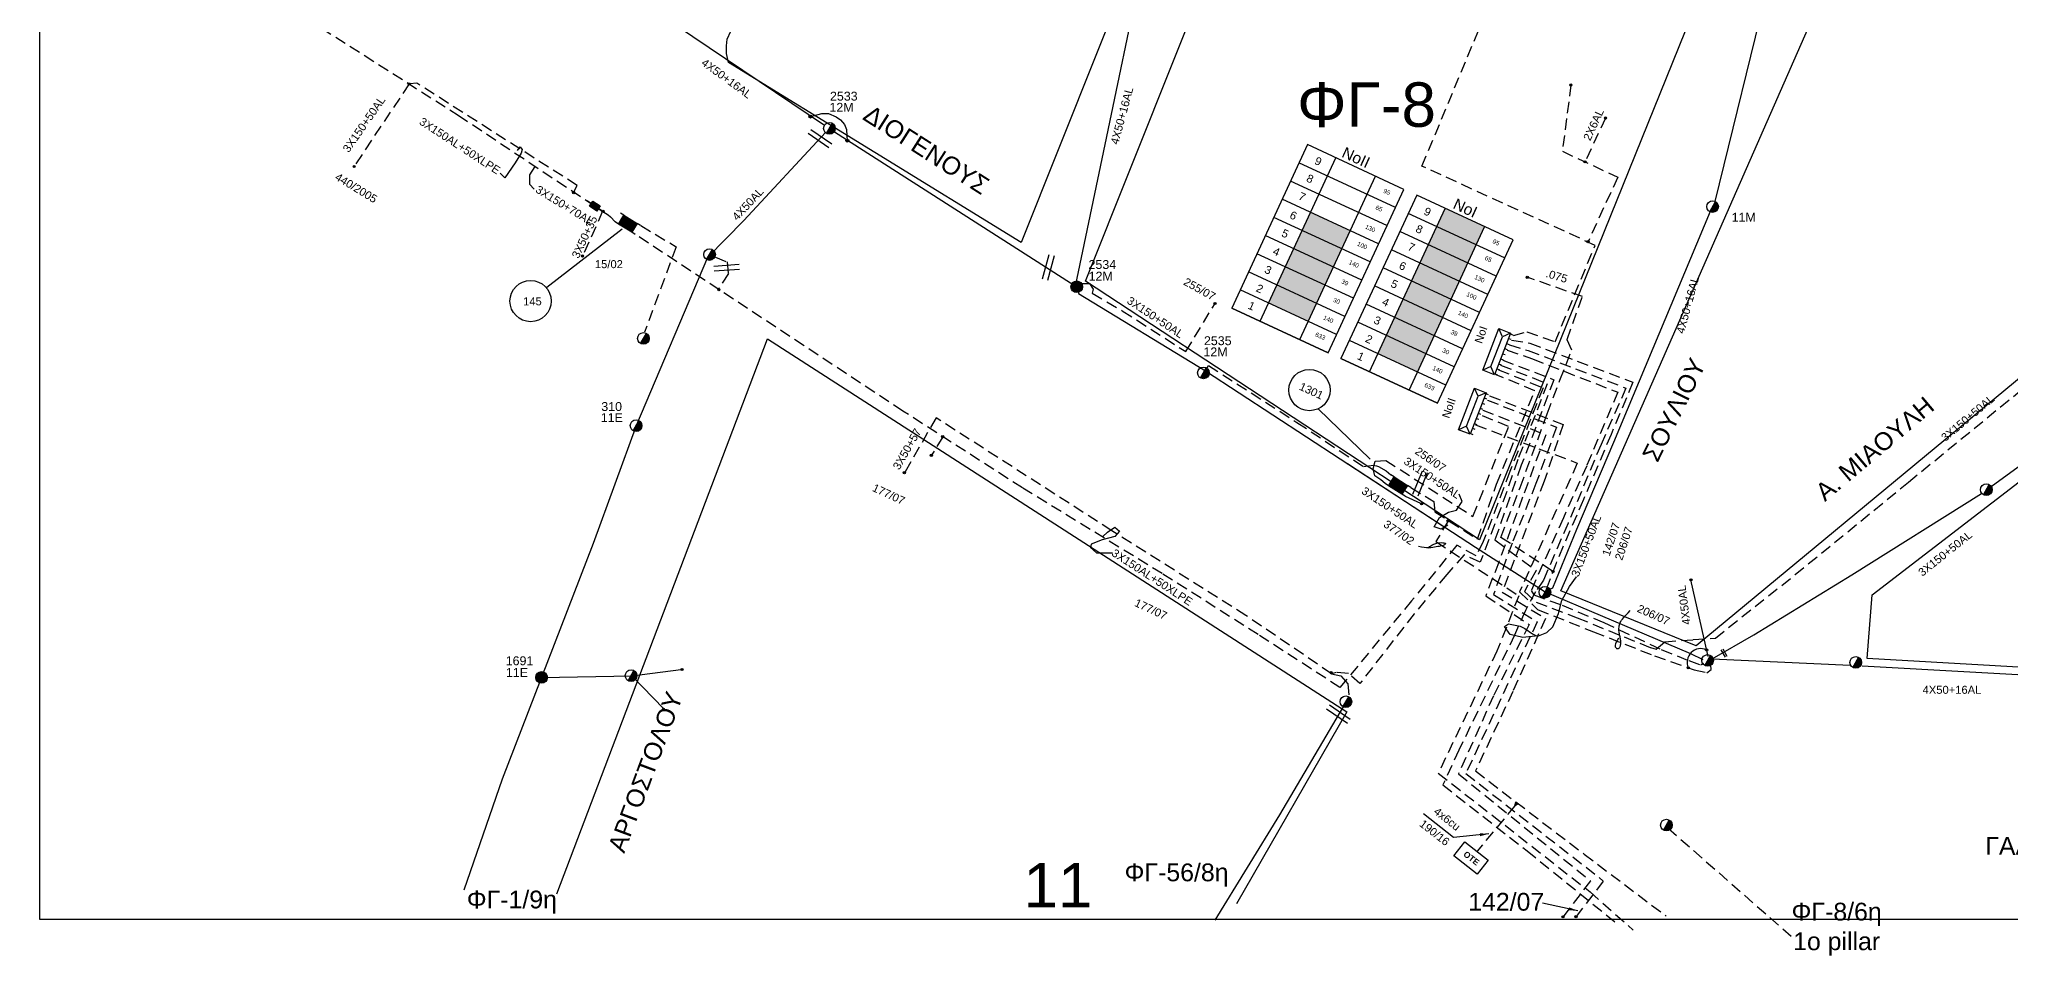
# Model space of a CAD drawing. Header units: millimetres. Extents: x 751 to 1825, y 358 to 872.
# Drawn here: x 751.9 to 973.6, y 365.8 to 468.8 of the extents above; entities that cross this region are included whole.
import ezdxf
from ezdxf.enums import TextEntityAlignment as Align

# ---------------------------------------------------------------- set-up
doc = ezdxf.new("R2010")
doc.units = ezdxf.units.MM
doc.linetypes.add('DASHED', pattern=[19.05, 12.7, -6.35])
for name, color, linetype in [('Link Box 2 Διευθύνσεων', 7, 'Continuous'), ('Link Box 4 Διευθύνσεων', 7, 'Continuous'), ('Pillar OTE', 7, 'Continuous'), ('Άγνωστα', 7, 'Continuous'), ('Ασφαλειοκιβώτια Χ.Τ 9 αναχωρήσεων', 7, 'Continuous'), ('Γέφυρες Εναέριου Δικτύου', 7, 'Continuous'), ('Γυμνά εναέρια ΧΤ (3Φ)   3x50+35CU', 7, 'Continuous'), ('Γυμνά εναέρια ΧΤ (3Φ)   4x50AL', 7, 'Continuous'), ('Γυμνά εναέρια ΧΤ και ΦΟΠ (3Φ)   4x50+16AL', 7, 'Continuous'), ('Επιγραφές - Σχήματα', 7, 'Continuous'), ('Καλώδια ΧΤ   2x6AL', 7, 'DASHED'), ('Καλώδια ΧΤ   3x150+50AL', 7, 'DASHED'), ('Καλώδια ΧΤ   3x150+70AL', 7, 'DASHED'), ('Καλώδια ΧΤ   3x150AL+50XLPE', 7, 'DASHED'), ('Καλώδια ΧΤ   4x50AL', 7, 'DASHED'), ('Μηχανική τομή', 7, 'Continuous'), ('Στύλος Ξύλινος', 7, 'Continuous'), ('Στύλος Ξύλινος @ 1', 7, 'Continuous'), ('Στύλος ΦΜ', 7, 'Continuous'), ('Στύλος ΦΜ @ 1', 7, 'Continuous'), ('Συνδέσεις', 7, 'Continuous'), ('Τομή', 7, 'Continuous'), ('Υποσταθμός πόλεως', 7, 'Continuous'), ('Υπόβαθρο ΔΕΗ', 7, 'Continuous'), ('Υπόγεια καλώδια Παροχών ΧΤ   .075', 7, 'DASHED'), ('Υπόγεια καλώδια Παροχών ΧΤ   4x50AL', 7, 'DASHED'), ('Υπόγεια καλώδια Παροχών ΧΤ   4x6', 7, 'DASHED')]:
    doc.layers.add(name, color=color, linetype=linetype)
doc.styles.get("Standard").update_dxf_attribs({"font": 'arial.ttf'})
doc.linetypes.add('SYN_LINE', pattern='A,0.5,-0.0001,["/\\/\\/\\/",Standard,S=0.1,R=0,X=0,Y=-0.05],-0.25', length=0.7501)
doc.dimstyles.new('ISO-25', dxfattribs={"dimtxt": 2.5, "dimasz": 2.5, "dimexe": 1.25, "dimexo": 0.625, "dimtad": 1, "dimtxsty": 'Standard', "dimcen": 2.5, "dimadec": 0, "dimazin": 0, "dimtfac": 1, "dimtmove": 0, "dimatfit": 3, "dimfxl": 1, "dimarcsym": 0})

# ---------------------------------------------------------------- blocks, each defined once
blk = doc.blocks.new('ΥΠΑΡΧΩΝ ΤΣΙΜΕΝΤΕΝΙΟΣ ΣΤΥΛΟΣ')
at = {"layer": 'Στύλος ΦΜ'}
blk.add_hatch(color=256, dxfattribs=at).paths.add_polyline_path([(-1.29, -2.28, 0.574793), (2.62, 0, 0.268822), (1.3, 2.27)])
blk.add_line((-1.29, -2.28), (1.3, 2.27), dxfattribs=at)
blk.add_circle((0, 0), 2.62, dxfattribs=at)
at = {"layer": 'Στύλος ΦΜ', "flags": 4}
for tag, p in [('ΑΡΙΘΜΟΣ', (-4.68, 8.05)), ('ΤΥΠΟΣ', (-4.91, 3.03))]:
    blk.add_attdef(tag, p, '', height=4, dxfattribs=at)
blk = doc.blocks.new('ΤΟΜΗ')
at = {"layer": 'Τομή', "ltscale": 40}
for p, q in [((-5.68, 0), (5.68, 0)), ((5.68, -2.33), (-5.68, -2.33))]:
    blk.add_line(p, q, dxfattribs=at)
blk = doc.blocks.new('ΜΗΧΑΝΙΚΗ ΤΟΜΗ')
at = {"layer": 'Μηχανική τομή', "ltscale": 40}
for p, q in [((-1.89, 0.78), (1.89, 0.78)), ((1.89, 0), (-1.89, 0))]:
    blk.add_line(p, q, dxfattribs=at)
blk = doc.blocks.new('_ΣΥΝΔΕΣΗ')
at = {"layer": 'Συνδέσεις', "linetype": 'SYN_LINE', "ltscale": 40}
blk.add_hatch(color=256, dxfattribs=at).paths.add_polyline_path([(0.5, -0.01, 1), (-0.5, -0.01, 1)])
at = {"layer": 'Συνδέσεις'}
blk.add_circle((0, -0.01), 0.5, dxfattribs=at)
blk = doc.blocks.new('ΥΠΑΡΧΩΝ ΞΥΛΙΝΟΣ ΣΤΥΛΟΣ')
at = {"layer": 'Στύλος Ξύλινος'}
h = blk.add_hatch(color=256, dxfattribs=at)
h.paths.add_polyline_path([(-2.62, 0, 0.270008), (-1.29, -2.28), (1.3, 2.27, 0.576266)])
h.paths.add_polyline_path([(-1.29, -2.28, 0.574793), (2.62, 0, 0.268822), (1.3, 2.27)])
blk.add_line((-1.29, -2.28), (1.3, 2.27), dxfattribs=at)
blk.add_circle((0, 0), 2.62, dxfattribs=at)
at = {"layer": 'Στύλος Ξύλινος', "flags": 4}
for tag, p in [('ΑΡΙΘΜΟΣ', (-4.91, 8.6)), ('ΤΥΠΟΣ', (-4.85, 3.39))]:
    blk.add_attdef(tag, p, '', height=4, dxfattribs=at)
blk = doc.blocks.new('LINK BOX 4 ΑΝΑΧΩΡΗΣΕΩΝ')
at = {"layer": 'Link Box 4 Διευθύνσεων', "ltscale": 40}
blk.add_hatch(color=256, dxfattribs=at).paths.add_polyline_path([(-3.54, 0), (-3.54, -4.67), (3.54, -4.67), (3.54, 0)])
for p, q in [((-3.54, 0), (-5.33, 0)), ((5.33, 0), (3.54, 0)), ((-3.54, -4.67), (-5.33, -4.67)), ((5.33, -4.67), (3.54, -4.67))]:
    blk.add_line(p, q, dxfattribs=at)
blk.add_lwpolyline([(-3.54, -4.67), (-3.54, 0), (3.54, 0), (3.54, -4.67)], close=True, dxfattribs=at)
blk = doc.blocks.new('LINK BOX 2 ΑΝΑΧΩΡΗΣΕΩΝ')
at = {"layer": 'Link Box 2 Διευθύνσεων', "ltscale": 40}
blk.add_hatch(color=256, dxfattribs=at).paths.add_polyline_path([(-2.02, 1.29), (-2.02, -1.45), (1.89, -1.45), (1.89, 1.29)])
for p, q in [((-2.02, -0.08), (-4.26, -0.08)), ((4.12, -0.08), (1.89, -0.08))]:
    blk.add_line(p, q, dxfattribs=at)
blk.add_lwpolyline([(-2.02, -1.45), (-2.02, 1.29), (1.89, 1.29), (1.89, -1.45)], close=True, dxfattribs=at)
blk = doc.blocks.new('ΑΣΦΑΛΕΙΟΚΙΒΩΤΙΟ ΥΣ 9 ΑΝΑΧΩΡΗΣΕΩΝ')
at = {"layer": 'Ασφαλειοκιβώτια Χ.Τ 9 αναχωρήσεων', "ltscale": 40}
for p, q in [((-9.32, -13.12), (-5.79, 6.82)), ((2.12, 3.14), (-9.65, 5.22)), ((-4.48, -13.97), (-0.95, 5.96)), ((1.73, 0.92), (-10.04, 3)), ((1.34, -1.3), (-10.43, 0.79)), ((0.95, -3.51), (-10.82, -1.43)), ((0.56, -5.73), (-11.22, -3.64)), ((0.16, -7.94), (-11.61, -5.86)), ((-0.23, -10.16), (-12, -8.07)), ((-0.62, -12.37), (-12.39, -10.29)), ((-1.01, -14.59), (-12.79, -12.5))]:
    blk.add_line(p, q, dxfattribs=at)
at = {"layer": 'Ασφαλειοκιβώτια Χ.Τ 9 αναχωρήσεων'}
blk.add_lwpolyline([(2.52, 5.35), (-9.25, 7.44), (-12.79, -12.5), (-1.01, -14.59)], close=True, dxfattribs=at)
for s, p in [('9', (-8.01, 5.56)), ('8', (-8.4, 3.43)), ('7', (-8.75, 1.25)), ('6', (-9.16, -1.05)), ('5', (-9.53, -3.25)), ('4', (-9.96, -5.47)), ('3', (-10.34, -7.7)), ('2', (-10.72, -9.97)), ('1', (-11.11, -12.08))]:
    blk.add_text(s, height=0.9, rotation=350.6937, dxfattribs=at).set_placement(p)
at = {"layer": 'Ασφαλειοκιβώτια Χ.Τ 9 αναχωρήσεων', "ltscale": 40}
for tag, height, rotation, p in [('ΟΝΟΜΑ', 1.25, 350.2383, (-3.59, 7.45)), ('ΚΕΙΜΕΝΟ 9', 0.5, 350.6937, (0.75, 4.59)), ('ΚΕΙΜΕΝΟ 8', 0.5, 350.6937, (0.37, 2.56)), ('ΚΕΙΜΕΝΟ 7', 0.5, 350.6937, (-0.01, 0.15)), ('ΚΕΙΜΕΝΟ 6', 0.5, 350.6937, (-0.39, -1.94)), ('ΚΕΙΜΕΝΟ 5', 0.5, 350.6937, (-0.77, -4.19)), ('ΚΕΙΜΕΝΟ 4', 0.5, 350.6937, (-1.21, -6.46)), ('ΚΕΙΜΕΝΟ 3', 0.5, 350.6937, (-1.59, -8.7)), ('ΚΕΙΜΕΝΟ 2', 0.5, 350.6937, (-1.96, -10.94)), ('ΚΕΙΜΕΝΟ 1', 0.5, 350.6937, (-2.35, -13.01)), ('ΣΧ', 0.5, 350.2383, (-7.27, -13.98))]:
    blk.add_attdef(tag, text='', height=height, rotation=rotation, dxfattribs=at).set_placement(p, align=Align.MIDDLE_CENTER)
blk = doc.blocks.new('ΥΠΟΣΤΑΘΜΟΣ ΠΟΛΕΩΣ 9 ΑΝΑΧΩΡΗΣΕΩΝ')
at = {"layer": 'Υποσταθμός πόλεως', "ltscale": 40}
for p, q in [((-9.63, -2.82), (-9.63, -4)), ((-7.12, -2.82), (-7.12, -4)), ((-4.84, -2.82), (-4.84, -4)), ((-2.36, -2.82), (-2.36, -4)), ((0.09, -2.82), (0.09, -4)), ((2.55, -2.82), (2.55, -4)), ((5.02, -2.82), (5.02, -4)), ((7.48, -2.82), (7.48, -4)), ((9.61, -2.82), (9.61, -4))]:
    blk.add_line(p, q, dxfattribs=at)
blk.add_lwpolyline([(-10.02, 2.82), (10.02, 2.82), (10.02, -2.82), (-10.02, -2.82)], close=True, dxfattribs=at)
for points in [[(-7.21, 0), (-10.02, 2.82)], [(-10.02, -2.82), (-7.21, 0)], [(-7.21, 0), (7.21, 0)], [(7.21, 0), (10.02, 2.82)], [(10.02, -2.82), (7.21, 0)]]:
    blk.add_lwpolyline(points, dxfattribs=at)
at = {"layer": 'Υποσταθμός πόλεως', "linetype": 'SYN_LINE', "ltscale": 40, "flags": 1}
for tag, p in [('ΜΕΤΑΣΧΗΜΑΤΙΣΜΟΣ', (10.79, 1.71)), ('ΙΣΧΥΣ', (10.77, -1.08)), ('ΑΡΙΘΜΟΣ', (10.89, -3.8))]:
    blk.add_attdef(tag, p, '', height=1.8, dxfattribs=at)
blk = doc.blocks.new('PILLAR ΟΤΕ')
at = {"layer": 'Pillar OTE', "ltscale": 40}
blk.add_lwpolyline([(-3.31, 2.02), (3.39, 2.02), (3.39, -1.99), (-3.31, -1.99)], close=True, dxfattribs=at)
at = {"layer": 'Pillar OTE', "insert": (-1.81, 0.71), "char_height": 1.3575, "width": 109.961, "attachment_point": 1}
blk.add_mtext('{\\fArial|b1|i0|c161|p34;OTE}', dxfattribs=at)

msp = doc.modelspace()

# ---------------------------------------------------------------- hatches: boundary and pattern name
at = {"layer": 'Pillar OTE', "ltscale": 40}
h = msp.add_hatch(color=256, dxfattribs=at)
h.dxf.hatch_style = 1
h.paths.add_polyline_path([(917.97, 383.06), (917.86, 382.62), (918.27, 382.83)])
at = {"layer": 'Ασφαλειοκιβώτια Χ.Τ 9 αναχωρήσεων'}
for color, points in [(27, [(914.46, 447.73), (910, 449.79), (909.06, 447.75), (913.52, 445.69)]), (62, [(892.99, 445.27), (892.05, 443.22), (896.5, 441.16), (896.51, 441.16), (897.45, 443.2)]), (151, [(911.63, 441.6), (907.17, 443.67), (906.22, 441.62), (910.68, 439.56)]), (1, [(906.22, 441.62), (905.28, 439.58), (909.74, 437.52), (910.68, 439.56)]), (30, [(895.56, 439.12), (891.15, 441.16), (891.1, 441.16), (890.16, 439.14), (894.62, 437.08)]), (133, [(905.28, 439.58), (904.33, 437.54), (908.79, 435.48), (909.74, 437.52)]), (2, [(904.33, 437.54), (903.39, 435.5), (907.85, 433.43), (908.79, 435.48)]), (173, [(903.39, 435.5), (902.44, 433.46), (906.9, 431.39), (907.85, 433.43)])]:
    msp.add_hatch(color=color, dxfattribs=at).paths.add_polyline_path(points)
h = msp.add_hatch(color=85, dxfattribs=at)
h.paths.add_polyline_path([(912.57, 443.64), (911.66, 444.07), (907.36, 444.07), (907.17, 443.67), (911.63, 441.6)])
h.paths.add_polyline_path([(908.11, 445.71), (907.36, 444.07), (911.66, 444.07)])
h = msp.add_hatch(color=6, dxfattribs=at)
h.paths.add_polyline_path([(909.06, 447.75), (908.11, 445.71), (911.66, 444.07), (912.77, 444.07), (913.52, 445.69)])
h.paths.add_polyline_path([(912.77, 444.07), (911.66, 444.07), (912.57, 443.64)])
h = msp.add_hatch(color=85, dxfattribs=at)
h.paths.add_polyline_path([(896.51, 441.16), (896.5, 441.16), (891.15, 441.16), (895.56, 439.12)])
h.paths.add_polyline_path([(892.05, 443.22), (891.1, 441.18), (891.15, 441.16), (896.5, 441.16)])
at = {"layer": 'Επιγραφές - Σχήματα', "ltscale": 20}
h = msp.add_hatch(color=133, dxfattribs=at)
h.dxf.hatch_style = 1
h.paths.add_polyline_path([(894.88, 449.35), (893.94, 447.31), (898.4, 445.24), (899.34, 447.29)])
h = msp.add_hatch(color=6, dxfattribs=at)
h.dxf.hatch_style = 1
h.paths.add_polyline_path([(898.4, 445.24), (893.94, 447.31), (892.99, 445.27), (897.45, 443.2)])

# ---------------------------------------------------------------- linework, layer by layer
at = {"layer": 'Pillar OTE', "ltscale": 40}
msp.add_lwpolyline([(918.27, 382.83), (917.86, 382.62), (917.97, 383.06), (918.27, 382.83)], dxfattribs=at)
at = {"layer": 'Άγνωστα', "color": 6, "linetype": 'DASHED', "ltscale": 0.1}
for points in [[(917.7, 435.48), (919.2, 435.9), (919.2, 435.9), (922.39, 434.79), (926.89, 445.63), (907.41, 454.54), (916.28, 475.79)], [(924.16, 463.66), (923.2, 456.21), (929.43, 453.3), (926.09, 446)]]:
    msp.add_lwpolyline(points, dxfattribs=at)
at = {"layer": 'Άγνωστα', "color": 2, "linetype": 'DASHED', "ltscale": 0.1}
for points in [[(819.54, 447.86), (823.53, 445.47), (819.97, 435.87)], [(853.51, 424.12), (852.26, 422.03)]]:
    msp.add_lwpolyline(points, dxfattribs=at)
at = {"layer": 'Άγνωστα', "color": 133, "linetype": 'DASHED', "ltscale": 0.1}
msp.add_lwpolyline([(852.76, 426.24), (849.27, 420.13)], dxfattribs=at)
at = {"layer": 'Άγνωστα', "ltscale": 0.1}
msp.add_lwpolyline([(905.54, 417.42), (907.24, 416.64)], dxfattribs=at)
at = {"layer": 'Άγνωστα', "color": 151, "linetype": 'SYN_LINE', "ltscale": 10}
msp.add_lwpolyline([(808.39, 397.05), (818.53, 397.24)], dxfattribs=at)
at = {"layer": 'Άγνωστα', "color": 151, "linetype": 'SYN_LINE', "ltscale": 6}
for points in [[(818.53, 397.24), (824.06, 397.95)], [(818.53, 397.24), (822.13, 393.51)]]:
    msp.add_lwpolyline(points, dxfattribs=at)
at = {"layer": 'Άγνωστα', "color": 2, "ltscale": 0.1}
msp.add_lwpolyline([(898.6, 393.82), (891.39, 381.6), (884.13, 369.76)], dxfattribs=at)
at = {"layer": 'Άγνωστα', "color": 151, "linetype": 'DASHED', "ltscale": 0.1}
msp.add_lwpolyline([(935.1, 380.1), (949.08, 367.82)], dxfattribs=at)
at = {"layer": 'Γέφυρες Εναέριου Δικτύου', "ltscale": 0.1}
msp.add_lwpolyline([(838.67, 460.13), (839.92, 460.47), (840.65, 460.45), (841.51, 460.07), (842.02, 459.74), (842.45, 459.21), (842.69, 458.66), (842.71, 457.94), (842.77, 457.41)], dxfattribs=at)
at = {"layer": 'Γυμνά εναέρια ΧΤ (3Φ)   3x50+35CU', "color": 2, "linetype": 'DASHED', "ltscale": 0.1}
msp.add_lwpolyline([(815.26, 449.47), (813.02, 444.44)], dxfattribs=at)
at = {"layer": 'Γυμνά εναέρια ΧΤ (3Φ)   4x50AL', "color": 6, "linetype": 'Continuous', "ltscale": 0.1}
msp.add_lwpolyline([(939.59, 399.39), (937.67, 408.02)], dxfattribs=at)
at = {"layer": 'Γυμνά εναέρια ΧΤ και ΦΟΠ (3Φ)   4x50+16AL', "color": 7, "ltscale": 0.1}
msp.add_lwpolyline([(940.37, 450.55), (952.47, 499.77)], dxfattribs=at)
at = {"layer": 'Γυμνά εναέρια ΧΤ και ΦΟΠ (3Φ)   4x50+16AL', "color": 133, "ltscale": 0.1}
for points in [[(868.46, 441.06), (871.78, 456.98), (875.85, 476.58), (875.95, 476.87)], [(868.82, 440.83), (868.77, 440.21), (883.05, 431.54), (902, 419.17), (913.42, 411.7), (921.26, 406.66)]]:
    msp.add_lwpolyline(points, dxfattribs=at)
at = {"layer": 'Γυμνά εναέρια ΧΤ και ΦΟΠ (3Φ)   4x50+16AL', "color": 3, "ltscale": 0.1}
for points in [[(819.88, 472.84), (840.2, 459.13)], [(841.33, 458.39), (868.82, 440.83)]]:
    msp.add_lwpolyline(points, dxfattribs=at)
at = {"layer": 'Γυμνά εναέρια ΧΤ και ΦΟΠ (3Φ)   4x50+16AL', "color": 1, "ltscale": 0.1}
for points in [[(939.84, 449.43), (928.95, 423.48), (924.8, 413.68), (922.08, 407.07), (921.26, 406.66)], [(921.26, 406.66), (924.98, 405.1), (937.6, 399.74), (939, 399.07)], [(940.05, 399.13), (955.57, 398.42)], [(956.93, 398.35), (981.81, 396.95)]]:
    msp.add_lwpolyline(points, dxfattribs=at)
at = {"layer": 'Γυμνά εναέρια ΧΤ και ΦΟΠ (3Φ)   4x50+16AL', "color": 85, "ltscale": 0.1}
for points in [[(971.44, 418.52), (979.41, 424.33), (993.08, 436.48), (1002.55, 444.29)], [(940.05, 399.13), (944.73, 401.84), (955.77, 408.59), (970.35, 417.74)]]:
    msp.add_lwpolyline(points, dxfattribs=at)
at = {"layer": 'Επιγραφές - Σχήματα', "ltscale": 0.1}
msp.add_lwpolyline([(1720, 856.45), (751.91, 856.45), (751.91, 369.88), (1720, 369.88)], close=True, dxfattribs=at)
for points in [[(805.7, 456.3), (805.98, 456.7), (806.2, 456.4), (806.1, 455.98), (805.41, 454.93), (804.26, 453.22), (803.74, 453.76)], [(807.62, 454.49), (807.02, 453.57), (807.04, 452.52), (807.54, 451.95)], [(817.45, 447.44), (808.97, 440.9)], [(901.58, 421.58), (895.75, 427.26)], [(910.33, 414.18), (909.56, 413.73), (908.78, 414), (909.38, 415.05), (910.41, 415.63), (911.31, 415.87), (911.95, 416.84), (911.58, 417.66)], [(871.51, 412.88), (872.03, 413.37), (872.88, 413.93), (873.41, 413.51), (872.88, 412.91), (871.43, 412.53), (870.2, 412.03), (870.13, 411.65), (870.8, 411.05), (872.62, 411.07)], [(908.13, 411.6), (908.31, 411.78), (908.51, 411.93), (908.73, 412.04), (908.96, 412.12), (909.18, 412.17), (909.39, 412.2), (909.58, 412.21), (909.74, 412.2), (909.87, 412.19), (909.96, 412.16), (910.01, 412.13), (910.04, 412.1), (910.05, 412.06), (910.03, 412.02), (909.99, 411.98), (909.94, 411.95), (909.87, 411.91), (909.79, 411.89), (909.7, 411.86), (909.59, 411.83), (909.47, 411.81), (909.34, 411.78), (909.19, 411.76), (909.02, 411.73), (908.84, 411.69), (908.64, 411.66), (908.42, 411.64), (908.18, 411.62), (907.93, 411.63), (907.65, 411.65), (907.36, 411.71), (907.04, 411.79)], [(920.5, 401.73), (921.46, 402.1), (922.13, 402.73), (922.76, 404.23), (923.14, 405.69), (923.99, 407.29), (924.79, 408.37)], [(929.53, 401.45), (929.36, 401.21), (929.24, 401), (929.17, 400.83), (929.14, 400.68), (929.13, 400.57), (929.16, 400.48), (929.2, 400.41), (929.25, 400.36), (929.3, 400.32), (929.36, 400.3), (929.42, 400.29), (929.47, 400.3), (929.53, 400.32), (929.58, 400.35), (929.63, 400.4), (929.67, 400.46), (929.71, 400.53), (929.73, 400.62), (929.75, 400.71), (929.76, 400.82), (929.77, 400.92), (929.77, 401.03), (929.76, 401.15), (929.75, 401.26), (929.74, 401.38), (929.71, 401.49), (929.69, 401.6), (929.67, 401.72), (929.64, 401.83), (929.62, 401.95), (929.6, 402.07), (929.58, 402.19), (929.57, 402.32), (929.57, 402.44), (929.57, 402.57), (929.58, 402.71), (929.6, 402.84), (929.63, 402.97), (929.67, 403.1), (929.72, 403.23), (929.79, 403.35), (929.87, 403.48), (929.97, 403.62), (930.09, 403.77), (930.24, 403.93), (930.41, 404.11), (930.61, 404.32), (930.83, 404.56)], [(920.48, 401.72), (918.77, 401.53), (917.32, 401.88), (916.71, 402.76), (917.16, 403.08), (918.45, 402.81), (919, 402.55), (919.84, 401.97), (920.2, 401.76)]]:
    msp.add_lwpolyline(points, dxfattribs=at)
at = {"layer": 'Επιγραφές - Σχήματα', "ltscale": 20}
msp.add_lwpolyline([(899.05, 421.11), (909.67, 414.14)], dxfattribs=at)
at = {"layer": 'Επιγραφές - Σχήματα', "ltscale": 0.1}
for centre in [(807.16, 439.37), (894.76, 429.36)]:
    msp.add_circle(centre, 2.32, dxfattribs=at)
at = {"layer": 'Καλώδια ΧΤ   2x6AL', "color": 6, "linetype": 'DASHED', "ltscale": 0.1}
msp.add_lwpolyline([(928.05, 459.95), (925.75, 455.02)], dxfattribs=at)
at = {"layer": 'Καλώδια ΧΤ   3x150+50AL', "color": 2, "linetype": 'DASHED', "ltscale": 0.1}
msp.add_lwpolyline([(793.5, 463.78), (787.31, 454.53)], dxfattribs=at)
at = {"layer": 'Καλώδια ΧΤ   3x150+50AL', "color": 27, "linetype": 'DASHED', "ltscale": 0.1}
msp.add_lwpolyline([(916.5, 432.74), (916.5, 432.74), (916.5, 432.74), (922.26, 430.52), (918.58, 420.91), (915.61, 412.51), (920.24, 409.08), (918.94, 406.72), (920.25, 405.5), (924.85, 403.77), (933.1, 400.4), (933.74, 400.23), (934.71, 401.05), (937.92, 401.3), (940.41, 401.48), (949.39, 408.61), (962.13, 419.01), (977.05, 431.2), (993.74, 445.1), (1002.82, 452.54), (1005.46, 453.63), (1006.12, 454.69), (1006.02, 455.35)], dxfattribs=at)
at = {"layer": 'Καλώδια ΧΤ   3x150+50AL', "color": 133, "linetype": 'DASHED', "ltscale": 0.1}
for points in [[(868.46, 441.06), (869.17, 441.34), (870, 441.36), (870.43, 440.7), (870.31, 440.24), (873.71, 438.28), (880.85, 433.69), (884.14, 439.09)], [(883.05, 431.54), (883.4, 432.12), (893.35, 425.73), (900.83, 420.76), (901.96, 420.93), (902.28, 420.83), (902.54, 420.78), (903.38, 420.28), (903.91, 419.83)], [(903.28, 418.84), (902.77, 419.25), (902.12, 419.71), (901.92, 420.5), (902.16, 421.35), (903.34, 421.46), (913.14, 415.15), (917.16, 425.25), (913.98, 426.56)]]:
    msp.add_lwpolyline(points, dxfattribs=at)
at = {"layer": 'Καλώδια ΧΤ   3x150+50AL', "color": 1, "linetype": 'DASHED', "ltscale": 0.1}
msp.add_lwpolyline([(917.49, 434.99), (919.54, 434.63), (919.54, 434.63), (931.14, 430.24), (928.68, 424.36), (925.57, 417.04), (922.49, 409.9), (921.26, 406.66)], dxfattribs=at)
at = {"layer": 'Καλώδια ΧΤ   3x150+50AL', "color": 151, "linetype": 'DASHED', "ltscale": 0.1}
msp.add_lwpolyline([(917.24, 434.43), (919.36, 433.81), (919.36, 433.81), (930.35, 429.58), (927.55, 423.24), (923.84, 414.38), (921.08, 408), (920.19, 406.69), (919.04, 404.58), (917.83, 401.82), (911.57, 388.89), (909.76, 384.96), (919.23, 377.55), (929.35, 369.37)], dxfattribs=at)
at = {"layer": 'Καλώδια ΧΤ   3x150+50AL', "color": 85, "linetype": 'DASHED', "ltscale": 0.1}
for points in [[(916.99, 433.86), (919.85, 432.86), (919.85, 432.86), (929.43, 429.12), (925.94, 420.86), (923.32, 415), (919.7, 406.84), (920, 406.34), (923.17, 405.17), (927.85, 403.23), (934.33, 400.19), (937.42, 398.95), (938.76, 398.46), (939.1, 398.65)], [(914.25, 427.12), (914.25, 427.12), (914.25, 427.12), (921.33, 424.33), (918.73, 417.32), (916.05, 410.01), (914.58, 406.21), (919.46, 403.01), (915.47, 395), (911.51, 386.22), (926.35, 374.17), (923.28, 370.13)]]:
    msp.add_lwpolyline(points, dxfattribs=at)
at = {"layer": 'Καλώδια ΧΤ   3x150+50AL', "color": 173, "linetype": 'DASHED', "ltscale": 0.1}
for points in [[(906.16, 418.41), (908.73, 416.84), (908.87, 415.67), (913.67, 412.58), (915.79, 418.78), (920.11, 429.29), (920.11, 429.29), (915.77, 431.08), (915.77, 431.08), (915.77, 431.08)], [(910.39, 414.69), (908.98, 412.33), (918.3, 406.23)], [(918.3, 406.23), (915.85, 400.02), (909.25, 386.29), (926.33, 372.93), (931.17, 368.65)]]:
    msp.add_lwpolyline(points, dxfattribs=at)
at = {"layer": 'Καλώδια ΧΤ   3x150+50AL', "color": 30, "linetype": 'DASHED', "ltscale": 0.1}
msp.add_lwpolyline([(914.79, 428.23), (914.79, 428.23), (914.79, 428.23), (922.54, 425.18), (920.23, 418.85), (917.54, 412.13), (915.45, 406.37), (920.38, 403.3), (917.89, 398.1), (912.35, 386.25), (927.33, 374.56), (927.8, 374.13), (924.74, 370.16)], dxfattribs=at)
at = {"layer": 'Καλώδια ΧΤ   3x150+50AL', "color": 62, "linetype": 'DASHED', "ltscale": 0.1}
msp.add_lwpolyline([(915.02, 428.71), (915.02, 428.71), (915.02, 428.71), (923.3, 425.49), (921.16, 419.13), (916.44, 406.64), (921.31, 403.69), (917.63, 395.47), (913.42, 386.54), (925.64, 377.19), (934.87, 370.23)], dxfattribs=at)
at = {"layer": 'Καλώδια ΧΤ   3x150+50AL', "color": 6, "linetype": 'DASHED', "ltscale": 0.1}
msp.add_lwpolyline([(913.44, 425.45), (913.44, 425.45), (913.44, 425.45), (924.88, 421.15), (918.4, 406.66), (918.4, 406.66), (918.4, 406.66), (920.42, 404.68), (926.69, 402.19), (933.57, 399.48), (938.02, 397.89), (939.47, 397.58), (939.92, 397.94), (939.91, 398.42), (939.68, 398.64)], dxfattribs=at)
at = {"layer": 'Καλώδια ΧΤ   3x150+70AL', "color": 2, "linetype": 'DASHED', "ltscale": 0.1}
msp.add_lwpolyline([(760.39, 484.73), (777.2, 474.16), (799.02, 460.27), (815.88, 449.05), (816.15, 448.83), (816.66, 448.27)], dxfattribs=at)
at = {"layer": 'Καλώδια ΧΤ   3x150AL+50XLPE', "color": 2, "linetype": 'DASHED', "ltscale": 0.1}
for points in [[(812.02, 451.65), (812.38, 452.38), (794.37, 463.87), (793.56, 463.79)], [(916.02, 431.65), (916.02, 431.65), (916.02, 431.65), (921.03, 429.62), (917.29, 420.19), (914.3, 412.32), (913.5, 410.72), (911.35, 411.92), (906.25, 405.67), (898.19, 395.92), (888.99, 401.86), (878.2, 408.72), (862.47, 418.37), (849.04, 426.99), (833.14, 437.49), (818.92, 446.87)], [(827.95, 444.32), (829.26, 443.78), (829.26, 443.78), (829.4, 442.45), (828.28, 440.71)]]:
    msp.add_lwpolyline(points, dxfattribs=at)
at = {"layer": 'Καλώδια ΧΤ   3x150AL+50XLPE', "color": 133, "linetype": 'DASHED', "ltscale": 0.1}
for points in [[(916.25, 432.17), (916.25, 432.17), (916.25, 432.17), (921.51, 430.07), (918.2, 421.57), (916.29, 416.1), (913.95, 410), (912.16, 410.83), (910.21, 408.64), (906.53, 404.19), (900.42, 396.36), (899.14, 397.49), (897.77, 397.62), (897.23, 397.47), (887.62, 404), (872.53, 413.55), (852.76, 426.24)], [(897.23, 397.47), (898.28, 397.23), (899.07, 396.34), (899.21, 394.93)]]:
    msp.add_lwpolyline(points, dxfattribs=at)
at = {"layer": 'Καλώδια ΧΤ   4x50AL', "color": 151, "linetype": 'Continuous', "ltscale": 0.1}
msp.add_lwpolyline([(799.68, 373.16), (803.98, 385.66), (814.23, 412.15), (819.1, 425.49), (827.1, 444.32), (831.14, 448.41), (840.34, 458.32)], dxfattribs=at)
at = {"layer": 'Υπόβαθρο ΔΕΗ', "ltscale": 0.1}
for points in [[(853.37, 525.54), (888.11, 510.58), (862.33, 445.97), (829.42, 466.18), (829.2, 467.2), (829.2, 468.07), (829.27, 468.8), (830.08, 470.63), (853.37, 525.54)], [(869.55, 441.62), (895.18, 505.72), (944.7, 488.76), (913.87, 412.54), (869.55, 441.62)], [(1024.71, 480.89), (1027.71, 474.65), (938.26, 400.62), (923.04, 406.78), (955.4, 480.39), (1024.71, 480.89)], [(810.12, 372.73), (833.81, 435.13), (898.95, 393.18), (886.55, 371.61)], [(910.95, 379.07), (907.59, 381.7)]]:
    msp.add_lwpolyline(points, dxfattribs=at)
msp.add_lwpolyline([(979.07, 397.94), (957.5, 399.17), (958.05, 406.34), (978.01, 421.67), (1025.43, 461.73), (1066.93, 419.7), (1042.66, 393.5)], close=True, dxfattribs=at)
msp.add_arc((938.78, 398.75), 1.54, 65.2379, 204.1341, dxfattribs=at)
at = {"layer": 'Υπόγεια καλώδια Παροχών ΧΤ   .075', "color": 1, "linetype": 'DASHED', "ltscale": 0.1}
msp.add_lwpolyline([(922.14, 408.97), (916.28, 412.8), (918.45, 418.42), (921.5, 426.69), (922.92, 430.48), (924.27, 433.86), (923.73, 435.04), (925.45, 439.87), (919.26, 442.04)], dxfattribs=at)
at = {"layer": 'Υπόγεια καλώδια Παροχών ΧΤ   4x6', "color": 62, "linetype": 'DASHED', "ltscale": 0.1}
msp.add_lwpolyline([(917.86, 382.62), (913.62, 377.53)], dxfattribs=at)

# ---------------------------------------------------------------- block references
at = {"layer": 'Link Box 2 Διευθύνσεων', "xscale": 0.2499999999999821, "yscale": 0.2499999999999821, "zscale": 0.2499999999999821, "rotation": 326.0683365251246}
msp.add_blockref('LINK BOX 2 ΑΝΑΧΩΡΗΣΕΩΝ', (814.41, 450.06), dxfattribs=at)
at = {"layer": 'Link Box 4 Διευθύνσεων', "ltscale": 0.1}
for p, xscale, yscale, zscale, rotation in [((818.4, 448.56), 0.2500000000000053, 0.2500000000000053, 0.2500000000000053, 328.2173550208799), ((905.03, 419.12), 0.249999999999965, 0.249999999999965, 0.249999999999965, 327.7530629291149)]:
    msp.add_blockref('LINK BOX 4 ΑΝΑΧΩΡΗΣΕΩΝ', p, dxfattribs=dict(at, xscale=xscale, yscale=yscale, zscale=zscale, rotation=rotation))
at = {"layer": 'Pillar OTE', "xscale": 0.5, "yscale": 0.5, "zscale": 0.5, "rotation": 322.1576076845304}
msp.add_blockref('PILLAR ΟΤΕ', (912.91, 376.75), dxfattribs=at)
at = {"layer": 'Ασφαλειοκιβώτια Χ.Τ 9 αναχωρήσεων'}
for p, rotation, values in [((901.57, 447.4), 345.2102233942027, {'ΚΕΙΜΕΝΟ 1': '633', 'ΚΕΙΜΕΝΟ 2': '140', 'ΟΝΟΜΑ': 'NoII', 'ΚΕΙΜΕΝΟ 3': '30', 'ΚΕΙΜΕΝΟ 4': '39', 'ΚΕΙΜΕΝΟ 5': '140', 'ΚΕΙΜΕΝΟ 6': '100', 'ΚΕΙΜΕΝΟ 7': '130', 'ΚΕΙΜΕΝΟ 8': '65', 'ΚΕΙΜΕΝΟ 9': '95'}), ((913.86, 441.72), 345.2102233942024, {'ΚΕΙΜΕΝΟ 1': '633', 'ΚΕΙΜΕΝΟ 2': '140', 'ΟΝΟΜΑ': 'NoI', 'ΚΕΙΜΕΝΟ 3': '30', 'ΚΕΙΜΕΝΟ 4': '39', 'ΚΕΙΜΕΝΟ 5': '140', 'ΚΕΙΜΕΝΟ 6': '100', 'ΚΕΙΜΕΝΟ 7': '130', 'ΚΕΙΜΕΝΟ 8': '65', 'ΚΕΙΜΕΝΟ 9': '95'})]:
    msp.add_blockref('ΑΣΦΑΛΕΙΟΚΙΒΩΤΙΟ ΥΣ 9 ΑΝΑΧΩΡΗΣΕΩΝ', p, dxfattribs=dict(at, rotation=rotation)).add_auto_attribs(values)
at = {"layer": 'Μηχανική τομή', "ltscale": 0.1, "xscale": 0.2499999999999551, "yscale": 0.2499999999999551, "zscale": 0.2499999999999551, "rotation": 299.7660924736377}
msp.add_blockref('ΜΗΧΑΝΙΚΗ ΤΟΜΗ', (941.31, 399.75), dxfattribs=at)
at = {"layer": 'Στύλος Ξύλινος @ 1', "ltscale": 0.1}
ref = msp.add_blockref('ΥΠΑΡΧΩΝ ΞΥΛΙΝΟΣ ΣΤΥΛΟΣ', (868.58, 440.98), dxfattribs=dict(at, xscale=0.25, yscale=0.25, zscale=0.25))
ref.add_attrib('ΤΥΠΟΣ', '12M', (869.92, 441.67), dxfattribs={"layer": 'Στύλος Ξύλινος', "height": 1, "flags": 4})
ref.add_attrib('ΑΡΙΘΜΟΣ', '2534', (869.91, 442.98), dxfattribs={"layer": 'Στύλος Ξύλινος', "height": 1, "flags": 4})
ref = msp.add_blockref('ΥΠΑΡΧΩΝ ΞΥΛΙΝΟΣ ΣΤΥΛΟΣ', (808.39, 397.05), dxfattribs=dict(at, xscale=0.25, yscale=0.25, zscale=0.25))
ref.add_attrib('ΤΥΠΟΣ', '11E', (804.38, 397.11), dxfattribs={"layer": 'Στύλος Ξύλινος', "height": 1, "flags": 4})
ref.add_attrib('ΑΡΙΘΜΟΣ', '1691', (804.36, 398.42), dxfattribs={"layer": 'Στύλος Ξύλινος', "height": 1, "flags": 4})
at = {"layer": 'Στύλος ΦΜ @ 1', "ltscale": 0.1}
ref = msp.add_blockref('ΥΠΑΡΧΩΝ ΤΣΙΜΕΝΤΕΝΙΟΣ ΣΤΥΛΟΣ', (840.77, 458.79), dxfattribs=dict(at, xscale=0.25, yscale=0.25, zscale=0.25))
ref.add_attrib('ΤΥΠΟΣ', '12M', (840.77, 460.65), dxfattribs={"layer": 'Στύλος ΦΜ', "height": 1, "flags": 4})
ref.add_attrib('ΑΡΙΘΜΟΣ', '2533', (840.83, 461.91), dxfattribs={"layer": 'Στύλος ΦΜ', "height": 1, "flags": 4})
ref = msp.add_blockref('ΥΠΑΡΧΩΝ ΤΣΙΜΕΝΤΕΝΙΟΣ ΣΤΥΛΟΣ', (940.1, 449.99), dxfattribs=dict(at, xscale=0.25, yscale=0.25, zscale=0.25))
ref.add_attrib('ΤΥΠΟΣ', '11M', (942.24, 448.29), dxfattribs={"layer": 'Στύλος ΦΜ', "height": 1, "flags": 4})
at = {"layer": 'Στύλος ΦΜ @ 1', "ltscale": 0.1, "xscale": 0.25, "yscale": 0.25, "zscale": 0.25}
for p in [(827.28, 444.6), (819.85, 435.17), (970.89, 418.16), (921.24, 406.63), (939.54, 398.96), (956.2, 398.74), (818.46, 397.25), (898.85, 394.32), (934.9, 380.45)]:
    msp.add_blockref('ΥΠΑΡΧΩΝ ΤΣΙΜΕΝΤΕΝΙΟΣ ΣΤΥΛΟΣ', p, dxfattribs=at)
at = {"layer": 'Στύλος ΦΜ @ 1', "ltscale": 0.1}
ref = msp.add_blockref('ΥΠΑΡΧΩΝ ΤΣΙΜΕΝΤΕΝΙΟΣ ΣΤΥΛΟΣ', (882.83, 431.29), dxfattribs=dict(at, xscale=0.25, yscale=0.25, zscale=0.25))
ref.add_attrib('ΤΥΠΟΣ', '12M', (882.83, 433.15), dxfattribs={"layer": 'Στύλος ΦΜ', "height": 1, "flags": 4})
ref.add_attrib('ΑΡΙΘΜΟΣ', '2535', (882.89, 434.41), dxfattribs={"layer": 'Στύλος ΦΜ', "height": 1, "flags": 4})
ref = msp.add_blockref('ΥΠΑΡΧΩΝ ΤΣΙΜΕΝΤΕΝΙΟΣ ΣΤΥΛΟΣ', (819.02, 425.36), dxfattribs=dict(at, xscale=0.25, yscale=0.25, zscale=0.25))
ref.add_attrib('ΤΥΠΟΣ', '11E', (815.05, 425.76), dxfattribs={"layer": 'Στύλος ΦΜ', "height": 1, "flags": 4})
ref.add_attrib('ΑΡΙΘΜΟΣ', '310', (815.11, 427.01), dxfattribs={"layer": 'Στύλος ΦΜ', "height": 1, "flags": 4})
at = {"layer": 'Συνδέσεις', "ltscale": 0.1, "xscale": 0.25, "yscale": 0.25, "zscale": 0.25}
for p in [(793.5, 463.78), (924.15, 463.66), (928.05, 459.95), (787.31, 454.5), (925.75, 455.03), (812.01, 451.56), (815.3, 449.46), (926.08, 446.04), (812.99, 444.43), (919.26, 442.05), (828.33, 440.66), (884.13, 439.1), (853.51, 424.12), (852.23, 422.03), (849.2, 420.07), (907.37, 416.57), (910.32, 414.66), (922.15, 408.96), (937.67, 408.03), (939.42, 400.15), (824.18, 397.95), (897.2, 397.6), (937.37, 398.13), (822.1, 393.48), (923.27, 370.14), (924.74, 370.16)]:
    msp.add_blockref('_ΣΥΝΔΕΣΗ', p, dxfattribs=at)
at = {"layer": 'Συνδέσεις', "xscale": 0.345700799648589, "yscale": 0.345700799648589, "zscale": 0.345700799648589}
for p in [(838.63, 460.12), (842.78, 457.42)]:
    msp.add_blockref('_ΣΥΝΔΕΣΗ', p, dxfattribs=at)
at = {"layer": 'Τομή', "ltscale": 0.1}
for p, xscale, yscale, zscale, rotation in [((839.86, 457.87), 0.2500000000000185, 0.2500000000000185, 0.2500000000000185, 325.4114287707406), ((829.19, 443.41), 0.2500000000000088, 0.2500000000000088, 0.2500000000000088, 4.172165669285927), ((865.1, 443.22), 0.250000000000024, 0.250000000000024, 0.250000000000024, 74.69867057714923), ((898.18, 393.16), 0.2500000000000185, 0.2500000000000185, 0.2500000000000185, 325.4114287707406)]:
    msp.add_blockref('ΤΟΜΗ', p, dxfattribs=dict(at, xscale=xscale, yscale=yscale, zscale=zscale, rotation=rotation))
at = {"layer": 'Τομή', "xscale": 0.2499999999998873, "yscale": 0.2499999999998873, "zscale": 0.2499999999998873, "rotation": 248.1909067709115}
msp.add_blockref('ΤΟΜΗ', (907.47, 418.75), dxfattribs=at)
at = {"layer": 'Υποσταθμός πόλεως', "rotation": 68.99999999999999}
for p, xscale, yscale, zscale in [((915.82, 433.68), 0.2500000000000069, 0.2500000000000069, 0.2500000000000069), ((913.07, 426.98), 0.250000000000006, 0.250000000000006, 0.250000000000006)]:
    msp.add_blockref('ΥΠΟΣΤΑΘΜΟΣ ΠΟΛΕΩΣ 9 ΑΝΑΧΩΡΗΣΕΩΝ', p, dxfattribs=dict(at, xscale=xscale, yscale=yscale, zscale=zscale))

# ---------------------------------------------------------------- texts
at = {"layer": 'Άγνωστα', "color": 7, "ltscale": 0.1, "insert": (847.84, 420.76), "char_height": 0.9, "width": 84.1859, "attachment_point": 1, "rotation": 60.2343}
msp.add_mtext('3X50+57', dxfattribs=at)
at = {"layer": 'Γυμνά εναέρια ΧΤ (3Φ)   3x50+35CU', "color": 7, "ltscale": 0.1, "insert": (813.23, 446.57), "char_height": 0.9, "width": 13.9242, "attachment_point": 5, "rotation": 64.8366}
msp.add_mtext('3X50+35', dxfattribs=at)
at = {"layer": 'Γυμνά εναέρια ΧΤ και ΦΟΠ (3Φ)   4x50+16AL', "color": 7, "ltscale": 0.1, "char_height": 0.9, "width": 84.1859, "attachment_point": 1}
for insert, rotation in [((826.8, 466.71), 323.8649), ((872.37, 457.14), 74.9186), ((936.01, 435.87), 74.9186)]:
    msp.add_mtext('4X50+16AL', dxfattribs=dict(at, insert=insert, rotation=rotation))
at = {"layer": 'Γυμνά εναέρια ΧΤ και ΦΟΠ (3Φ)   4x50+16AL', "color": 7, "ltscale": 0.1, "insert": (963.72, 396.11), "char_height": 0.9, "width": 84.1859, "attachment_point": 1}
msp.add_mtext('4X50+16AL', dxfattribs=at)
at = {"layer": 'Επιγραφές - Σχήματα', "insert": (893.36, 463.96), "char_height": 5, "width": 7.8929, "attachment_point": 1}
msp.add_mtext('ΦΓ-8', dxfattribs=at)
at = {"layer": 'Επιγραφές - Σχήματα', "ltscale": 0.1, "char_height": 2, "attachment_point": 5}
for s, insert, rotation in [('ΔΙΟΓΕΝΟΥΣ', (851.67, 456.38), 327.453), ('ΣΟΥΛΙΟΥ', (935.77, 427.14), 63.7057), ('Α. ΜΙΑΟΥΛΗ', (958.34, 422.76), 40.0891), ('ΑΡΓΟΣΤΟΛΟΥ', (820.08, 386.42), 69.4846), ('ΓΑΛΑΤΣΙΟΥ', (978.45, 378.08), 359.8872)]:
    msp.add_mtext(s, dxfattribs=dict(at, insert=insert, rotation=rotation))
at = {"layer": 'Επιγραφές - Σχήματα', "ltscale": 0.1, "char_height": 0.9, "width": 2.2669, "attachment_point": 1}
for s, insert, rotation in [('440/2005', (785.54, 453.84), 328.6849), ('255/07', (880.94, 442.05), 330.966), ('145', (806.31, 439.78), 0.3061), ('NoI', (913.3, 434.81), 70.7941), ('1301', (893.89, 430.26), 335.3009), ('NoII', (909.63, 426.4), 70.7941), ('256/07', (907.05, 423.02), 325.2878), ('177/07', (845.88, 418.87), 335.09), ('377/02', (903.5, 414.81), 325.2878), ('142/07\\P206/07', (927.65, 410.9), 71.713), ('177/07', (875.37, 405.94), 335.09), ('206/07', (931.89, 405.29), 335.6989)]:
    msp.add_mtext(s, dxfattribs=dict(at, insert=insert, rotation=rotation))
at = {"layer": 'Επιγραφές - Σχήματα', "ltscale": 0.1}
for s, insert, char_height, width, attachment_point in [('15/02', (814.39, 443.97), 0.9, 2.2669, 1), ('11', (862.59, 376.19), 5, 9.6451, 1), ('ΦΓ-56/8η', (879.81, 374.83), 2, 6.1441, 5), ('ΦΓ-1/9η', (805.05, 371.78), 2, 6.1441, 5), ('142/07', (916.89, 371.81), 2, 6.1441, 5), ('ΦΓ-8/6η\\P1o pillar', (954.05, 368.75), 2, 14.9177, 5)]:
    msp.add_mtext(s, dxfattribs=dict(at, insert=insert, char_height=char_height, width=width, attachment_point=attachment_point))
at = {"layer": 'Καλώδια ΧΤ   2x6AL', "color": 7, "linetype": 'DASHED', "ltscale": 0.1, "insert": (925.51, 457.68), "char_height": 0.9, "width": 84.1859, "attachment_point": 1, "rotation": 65.2066}
msp.add_mtext('2X6AL', dxfattribs=at)
at = {"layer": 'Καλώδια ΧΤ   3x150+50AL', "color": 7, "linetype": 'DASHED', "ltscale": 0.1, "char_height": 0.9, "width": 84.1859, "attachment_point": 1}
for insert, rotation in [((785.96, 456.51), 55.1151), ((874.64, 439.94), 326.3323), ((965.7, 424.22), 39.8841), ((905.77, 421.89), 326.3323), ((901.02, 418.55), 326.3323), ((924.17, 408.59), 69.1957), ((963.12, 409.06), 38.5983)]:
    msp.add_mtext('3X150+50AL', dxfattribs=dict(at, insert=insert, rotation=rotation))
at = {"layer": 'Καλώδια ΧΤ   3x150+70AL', "color": 7, "linetype": 'DASHED', "ltscale": 0.1, "insert": (808.1, 452.43), "char_height": 0.9, "width": 84.1859, "attachment_point": 1, "rotation": 328.4526}
msp.add_mtext('3X150+70AL', dxfattribs=at)
at = {"layer": 'Καλώδια ΧΤ   3x150AL+50XLPE', "color": 7, "linetype": 'DASHED', "ltscale": 0.1, "char_height": 0.9, "width": 13.9242, "attachment_point": 5, "rotation": 326.9109}
for insert in [(799.2, 456.82), (877.07, 408.31)]:
    msp.add_mtext('3X150AL+50XLPE', dxfattribs=dict(at, insert=insert))
at = {"layer": 'Καλώδια ΧΤ   4x50AL', "color": 7, "linetype": 'DASHED', "ltscale": 0.1, "insert": (829.74, 448.95), "char_height": 0.9, "width": 84.1859, "attachment_point": 1, "rotation": 47.0969}
msp.add_mtext('4X50AL', dxfattribs=at)
at = {"layer": 'Υπόγεια καλώδια Παροχών ΧΤ   .075', "color": 7, "linetype": 'DASHED', "ltscale": 0.1, "insert": (921.53, 442.95), "char_height": 0.9, "width": 84.1859, "attachment_point": 1, "rotation": 343.456}
msp.add_mtext('.075', dxfattribs=at)
at = {"layer": 'Υπόγεια καλώδια Παροχών ΧΤ   4x50AL', "color": 7, "linetype": 'DASHED', "ltscale": 0.1, "insert": (936.73, 402.91), "char_height": 0.9, "width": 84.1859, "attachment_point": 1, "rotation": 97.3584}
msp.add_mtext('4X50AL', dxfattribs=at)
at = {"layer": 'Υπόγεια καλώδια Παροχών ΧΤ   4x50AL', "color": 7, "ltscale": 0.2, "char_height": 0.9, "attachment_point": 1, "rotation": 322}
for s, insert in [('4x6cu', (909.2, 382.52)), ('190/16', (907.59, 381.13))]:
    msp.add_mtext_dynamic_manual_height_columns(s, width=1.8, gutter_width=12.5, heights=[0.118], dxfattribs=dict(at, insert=insert))

# ---------------------------------------------------------------- leaders
at = {"layer": 'Επιγραφές - Σχήματα', "ltscale": 40}
for points in [[(914.93, 379.46), (910.95, 379.07)], [(924.94, 370.82), (920.95, 371.66)]]:
    msp.add_leader(points, dimstyle='ISO-25', override={"dimasz": 1, "dimtad": 0}, dxfattribs=at)

doc.saveas('drawing.dxf')
